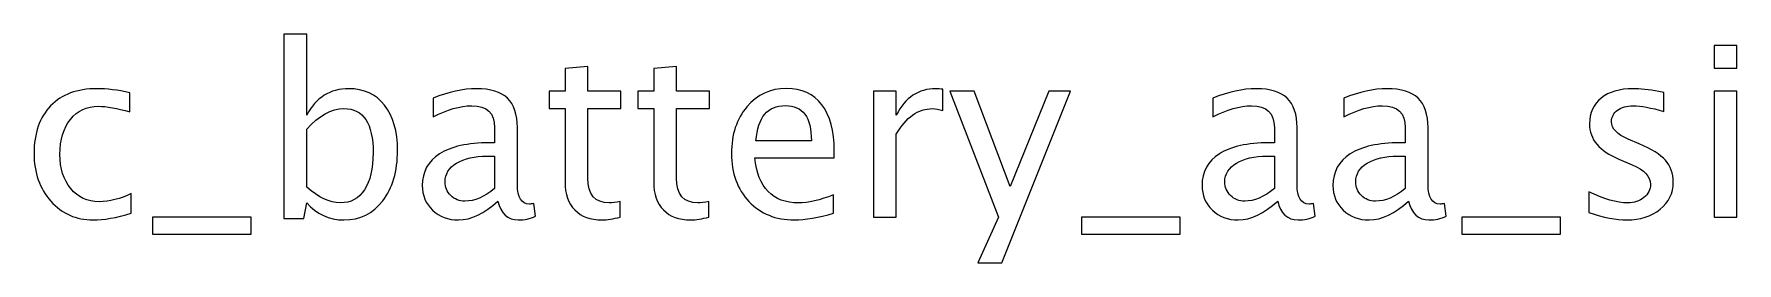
# Model space of a CAD drawing. Header units: centimetres. Extents: x -32.7 to 32.7, y -29.5 to 43.7.
# Drawn here: x -22.8 to -13.67, y 5.43 to 6.65 of the extents above; entities that cross this region are included whole.
import ezdxf

# ---------------------------------------------------------------- set-up
doc = ezdxf.new("R2010")
doc.units = ezdxf.units.CM
doc.header["$MEASUREMENT"] = 0
doc.layers.add('Layer 1', color=7, linetype='Continuous')

msp = doc.modelspace()

# ---------------------------------------------------------------- linework, layer by layer
at = {"layer": 'Layer 1'}
for points, knots in [([(-21.45686, 5.66282), (-21.45686, 5.66282), (-21.45686, 6.64961), (-21.45686, 6.64961), (-21.45686, 6.64961), (-21.45686, 6.64961), (-21.33494, 6.64961), (-21.33494, 6.64961), (-21.33494, 6.64961), (-21.33494, 6.64961), (-21.33494, 6.21633), (-21.33494, 6.21633), (-21.33494, 6.21633), (-21.28499, 6.31052), (-21.20984, 6.35751), (-21.10973, 6.35751), (-21.10973, 6.35751), (-21.02866, 6.35751), (-20.96495, 6.32809), (-20.91838, 6.26903), (-20.91838, 6.26903), (-20.87181, 6.20998), (-20.84853, 6.12933), (-20.84853, 6.0271), (-20.84853, 6.0271), (-20.84853, 5.91576), (-20.87499, 5.8258), (-20.92769, 5.75765), (-20.92769, 5.75765), (-20.9804, 5.68928), (-21.04982, 5.6552), (-21.13576, 5.6552), (-21.13576, 5.6552), (-21.21556, 5.6552), (-21.28202, 5.68568), (-21.33494, 5.74685), (-21.33494, 5.74685), (-21.33494, 5.74685), (-21.34976, 5.66282), (-21.34976, 5.66282), (-21.34976, 5.66282), (-21.34976, 5.66282), (-21.45686, 5.66282), (-21.45686, 5.66282)], [0, 0, 0, 0, 0.0833333, 0.0833333, 0.0833333, 0.0833333, 0.1666667, 0.1666667, 0.1666667, 0.1666667, 0.25, 0.25, 0.25, 0.25, 0.3333333, 0.3333333, 0.3333333, 0.3333333, 0.4166667, 0.4166667, 0.4166667, 0.4166667, 0.5, 0.5, 0.5, 0.5, 0.5833333, 0.5833333, 0.5833333, 0.5833333, 0.6666667, 0.6666667, 0.6666667, 0.6666667, 0.75, 0.75, 0.75, 0.75, 0.8333333, 0.8333333, 0.8333333, 0.8333333, 1, 1, 1, 1]), ([(-13.79559, 6.46673), (-13.79559, 6.46673), (-13.79559, 6.58865), (-13.79559, 6.58865), (-13.79559, 6.58865), (-13.79559, 6.58865), (-13.67367, 6.58865), (-13.67367, 6.58865), (-13.67367, 6.58865), (-13.67367, 6.58865), (-13.67367, 6.46673), (-13.67367, 6.46673), (-13.67367, 6.46673), (-13.67367, 6.46673), (-13.79559, 6.46673), (-13.79559, 6.46673)], [0, 0, 0, 0, 0.2, 0.2, 0.2, 0.2, 0.4, 0.4, 0.4, 0.4, 0.6, 0.6, 0.6, 0.6, 1, 1, 1, 1]), ([(-19.65537, 5.67065), (-19.69305, 5.66028), (-19.72585, 5.6552), (-19.75358, 5.6552), (-19.75358, 5.6552), (-19.81581, 5.6552), (-19.86428, 5.67298), (-19.899, 5.70854), (-19.899, 5.70854), (-19.93392, 5.7441), (-19.95128, 5.79342), (-19.95128, 5.85671), (-19.95128, 5.85671), (-19.95128, 5.85671), (-19.95128, 6.2521), (-19.95128, 6.2521), (-19.95128, 6.2521), (-19.95128, 6.2521), (-20.03552, 6.2521), (-20.03552, 6.2521), (-20.03552, 6.2521), (-20.03552, 6.2521), (-20.03552, 6.34354), (-20.03552, 6.34354), (-20.03552, 6.34354), (-20.03552, 6.34354), (-19.95128, 6.34354), (-19.95128, 6.34354), (-19.95128, 6.34354), (-19.95128, 6.34354), (-19.95128, 6.46525), (-19.95128, 6.46525), (-19.95128, 6.46525), (-19.95128, 6.46525), (-19.82936, 6.47689), (-19.82936, 6.47689), (-19.82936, 6.47689), (-19.82936, 6.47689), (-19.82936, 6.34354), (-19.82936, 6.34354), (-19.82936, 6.34354), (-19.82936, 6.34354), (-19.65283, 6.34354), (-19.65283, 6.34354), (-19.65283, 6.34354), (-19.65283, 6.34354), (-19.65283, 6.2521), (-19.65283, 6.2521), (-19.65283, 6.2521), (-19.65283, 6.2521), (-19.82936, 6.2521), (-19.82936, 6.2521), (-19.82936, 6.2521), (-19.82936, 6.2521), (-19.82936, 5.87872), (-19.82936, 5.87872), (-19.82936, 5.87872), (-19.82936, 5.79067), (-19.79105, 5.74664), (-19.71464, 5.74664), (-19.71464, 5.74664), (-19.69834, 5.74664), (-19.67865, 5.74939), (-19.65537, 5.75468), (-19.65537, 5.75468), (-19.65537, 5.75468), (-19.65537, 5.67065), (-19.65537, 5.67065)], [0, 0, 0, 0, 0.0555556, 0.0555556, 0.0555556, 0.0555556, 0.1111111, 0.1111111, 0.1111111, 0.1111111, 0.1666667, 0.1666667, 0.1666667, 0.1666667, 0.2222222, 0.2222222, 0.2222222, 0.2222222, 0.2777778, 0.2777778, 0.2777778, 0.2777778, 0.3333333, 0.3333333, 0.3333333, 0.3333333, 0.3888889, 0.3888889, 0.3888889, 0.3888889, 0.4444444, 0.4444444, 0.4444444, 0.4444444, 0.5, 0.5, 0.5, 0.5, 0.5555556, 0.5555556, 0.5555556, 0.5555556, 0.6111111, 0.6111111, 0.6111111, 0.6111111, 0.6666667, 0.6666667, 0.6666667, 0.6666667, 0.7222222, 0.7222222, 0.7222222, 0.7222222, 0.7777778, 0.7777778, 0.7777778, 0.7777778, 0.8333333, 0.8333333, 0.8333333, 0.8333333, 0.8888889, 0.8888889, 0.8888889, 0.8888889, 1, 1, 1, 1]), ([(-19.18039, 5.67065), (-19.21807, 5.66028), (-19.25087, 5.6552), (-19.2786, 5.6552), (-19.2786, 5.6552), (-19.34083, 5.6552), (-19.3893, 5.67298), (-19.42402, 5.70854), (-19.42402, 5.70854), (-19.45894, 5.7441), (-19.4763, 5.79342), (-19.4763, 5.85671), (-19.4763, 5.85671), (-19.4763, 5.85671), (-19.4763, 6.2521), (-19.4763, 6.2521), (-19.4763, 6.2521), (-19.4763, 6.2521), (-19.56054, 6.2521), (-19.56054, 6.2521), (-19.56054, 6.2521), (-19.56054, 6.2521), (-19.56054, 6.34354), (-19.56054, 6.34354), (-19.56054, 6.34354), (-19.56054, 6.34354), (-19.4763, 6.34354), (-19.4763, 6.34354), (-19.4763, 6.34354), (-19.4763, 6.34354), (-19.4763, 6.46525), (-19.4763, 6.46525), (-19.4763, 6.46525), (-19.4763, 6.46525), (-19.35438, 6.47689), (-19.35438, 6.47689), (-19.35438, 6.47689), (-19.35438, 6.47689), (-19.35438, 6.34354), (-19.35438, 6.34354), (-19.35438, 6.34354), (-19.35438, 6.34354), (-19.17785, 6.34354), (-19.17785, 6.34354), (-19.17785, 6.34354), (-19.17785, 6.34354), (-19.17785, 6.2521), (-19.17785, 6.2521), (-19.17785, 6.2521), (-19.17785, 6.2521), (-19.35438, 6.2521), (-19.35438, 6.2521), (-19.35438, 6.2521), (-19.35438, 6.2521), (-19.35438, 5.87872), (-19.35438, 5.87872), (-19.35438, 5.87872), (-19.35438, 5.79067), (-19.31607, 5.74664), (-19.23966, 5.74664), (-19.23966, 5.74664), (-19.22336, 5.74664), (-19.20367, 5.74939), (-19.18039, 5.75468), (-19.18039, 5.75468), (-19.18039, 5.75468), (-19.18039, 5.67065), (-19.18039, 5.67065)], [0, 0, 0, 0, 0.0555556, 0.0555556, 0.0555556, 0.0555556, 0.1111111, 0.1111111, 0.1111111, 0.1111111, 0.1666667, 0.1666667, 0.1666667, 0.1666667, 0.2222222, 0.2222222, 0.2222222, 0.2222222, 0.2777778, 0.2777778, 0.2777778, 0.2777778, 0.3333333, 0.3333333, 0.3333333, 0.3333333, 0.3888889, 0.3888889, 0.3888889, 0.3888889, 0.4444444, 0.4444444, 0.4444444, 0.4444444, 0.5, 0.5, 0.5, 0.5, 0.5555556, 0.5555556, 0.5555556, 0.5555556, 0.6111111, 0.6111111, 0.6111111, 0.6111111, 0.6666667, 0.6666667, 0.6666667, 0.6666667, 0.7222222, 0.7222222, 0.7222222, 0.7222222, 0.7777778, 0.7777778, 0.7777778, 0.7777778, 0.8333333, 0.8333333, 0.8333333, 0.8333333, 0.8888889, 0.8888889, 0.8888889, 0.8888889, 1, 1, 1, 1]), ([(-22.27495, 5.69076), (-22.3539, 5.66705), (-22.42206, 5.6552), (-22.47942, 5.6552), (-22.47942, 5.6552), (-22.57044, 5.6552), (-22.64579, 5.68886), (-22.70569, 5.75595), (-22.70569, 5.75595), (-22.76559, 5.82326), (-22.79565, 5.90814), (-22.79565, 6.01038), (-22.79565, 6.01038), (-22.79565, 6.1196), (-22.76602, 6.2049), (-22.70675, 6.26586), (-22.70675, 6.26586), (-22.64748, 6.32703), (-22.56472, 6.35751), (-22.45846, 6.35751), (-22.45846, 6.35751), (-22.40618, 6.35751), (-22.34734, 6.35031), (-22.28257, 6.33592), (-22.28257, 6.33592), (-22.28257, 6.33592), (-22.28257, 6.23305), (-22.28257, 6.23305), (-22.28257, 6.23305), (-22.35136, 6.25337), (-22.40745, 6.26353), (-22.45063, 6.26353), (-22.45063, 6.26353), (-22.51329, 6.26353), (-22.56345, 6.24004), (-22.60092, 6.19326), (-22.60092, 6.19326), (-22.63838, 6.14648), (-22.65722, 6.08404), (-22.65722, 6.00614), (-22.65722, 6.00614), (-22.65722, 5.93058), (-22.63775, 5.86962), (-22.59901, 5.82284), (-22.59901, 5.82284), (-22.56028, 5.77627), (-22.50969, 5.75299), (-22.44682, 5.75299), (-22.44682, 5.75299), (-22.39115, 5.75299), (-22.334, 5.76738), (-22.27495, 5.79617), (-22.27495, 5.79617), (-22.27495, 5.79617), (-22.27495, 5.69076), (-22.27495, 5.69076)], [0, 0, 0, 0, 0.0666667, 0.0666667, 0.0666667, 0.0666667, 0.1333333, 0.1333333, 0.1333333, 0.1333333, 0.2, 0.2, 0.2, 0.2, 0.2666667, 0.2666667, 0.2666667, 0.2666667, 0.3333333, 0.3333333, 0.3333333, 0.3333333, 0.4, 0.4, 0.4, 0.4, 0.4666667, 0.4666667, 0.4666667, 0.4666667, 0.5333333, 0.5333333, 0.5333333, 0.5333333, 0.6, 0.6, 0.6, 0.6, 0.6666667, 0.6666667, 0.6666667, 0.6666667, 0.7333333, 0.7333333, 0.7333333, 0.7333333, 0.8, 0.8, 0.8, 0.8, 0.8666667, 0.8666667, 0.8666667, 0.8666667, 1, 1, 1, 1]), ([(-20.31069, 5.75617), (-20.38392, 5.68886), (-20.45441, 5.6552), (-20.52214, 5.6552), (-20.52214, 5.6552), (-20.57781, 5.6552), (-20.62417, 5.67256), (-20.66078, 5.70748), (-20.66078, 5.70748), (-20.69761, 5.74241), (-20.71603, 5.78643), (-20.71603, 5.83956), (-20.71603, 5.83956), (-20.71603, 5.91301), (-20.68513, 5.96953), (-20.62332, 6.0089), (-20.62332, 6.0089), (-20.56151, 6.04827), (-20.47282, 6.06795), (-20.35725, 6.06795), (-20.35725, 6.06795), (-20.35725, 6.06795), (-20.32868, 6.06795), (-20.32868, 6.06795), (-20.32868, 6.06795), (-20.32868, 6.06795), (-20.32868, 6.14902), (-20.32868, 6.14902), (-20.32868, 6.14902), (-20.32868, 6.22712), (-20.36932, 6.26607), (-20.45081, 6.26607), (-20.45081, 6.26607), (-20.51389, 6.26607), (-20.58289, 6.24617), (-20.65761, 6.20638), (-20.65761, 6.20638), (-20.65761, 6.20638), (-20.65761, 6.30671), (-20.65761, 6.30671), (-20.65761, 6.30671), (-20.57548, 6.34058), (-20.49801, 6.35751), (-20.42541, 6.35751), (-20.42541, 6.35751), (-20.35069, 6.35751), (-20.29545, 6.34058), (-20.2601, 6.3065), (-20.2601, 6.3065), (-20.22454, 6.27242), (-20.20676, 6.21993), (-20.20676, 6.14902), (-20.20676, 6.14902), (-20.20676, 6.14902), (-20.20676, 5.84485), (-20.20676, 5.84485), (-20.20676, 5.84485), (-20.20676, 5.77522), (-20.18538, 5.74029), (-20.14241, 5.74029), (-20.14241, 5.74029), (-20.13712, 5.74029), (-20.12929, 5.74114), (-20.11892, 5.74283), (-20.11892, 5.74283), (-20.11892, 5.74283), (-20.11024, 5.6751), (-20.11024, 5.6751), (-20.11024, 5.6751), (-20.13797, 5.66176), (-20.16845, 5.6552), (-20.20189, 5.6552), (-20.20189, 5.6552), (-20.25883, 5.6552), (-20.29502, 5.68886), (-20.31069, 5.75617)], [0, 0, 0, 0, 0.05, 0.05, 0.05, 0.05, 0.1, 0.1, 0.1, 0.1, 0.15, 0.15, 0.15, 0.15, 0.2, 0.2, 0.2, 0.2, 0.25, 0.25, 0.25, 0.25, 0.3, 0.3, 0.3, 0.3, 0.35, 0.35, 0.35, 0.35, 0.4, 0.4, 0.4, 0.4, 0.45, 0.45, 0.45, 0.45, 0.5, 0.5, 0.5, 0.5, 0.55, 0.55, 0.55, 0.55, 0.6, 0.6, 0.6, 0.6, 0.65, 0.65, 0.65, 0.65, 0.7, 0.7, 0.7, 0.7, 0.75, 0.75, 0.75, 0.75, 0.8, 0.8, 0.8, 0.8, 0.85, 0.85, 0.85, 0.85, 0.9, 0.9, 0.9, 0.9, 1, 1, 1, 1]), ([(-18.51237, 5.69203), (-18.59428, 5.66748), (-18.66435, 5.6552), (-18.72277, 5.6552), (-18.72277, 5.6552), (-18.82246, 5.6552), (-18.90353, 5.68822), (-18.96597, 5.75405), (-18.96597, 5.75405), (-19.02841, 5.81988), (-19.05974, 5.90518), (-19.05974, 6.01017), (-19.05974, 6.01017), (-19.05974, 6.11198), (-19.03222, 6.19559), (-18.97698, 6.26099), (-18.97698, 6.26099), (-18.92173, 6.32618), (-18.85104, 6.35878), (-18.76489, 6.35878), (-18.76489, 6.35878), (-18.6834, 6.35878), (-18.62032, 6.32978), (-18.57587, 6.27179), (-18.57587, 6.27179), (-18.53142, 6.21379), (-18.50919, 6.13166), (-18.50919, 6.02519), (-18.50919, 6.02519), (-18.50919, 6.02519), (-18.50983, 5.98794), (-18.50983, 5.98794), (-18.50983, 5.98794), (-18.50983, 5.98794), (-18.93528, 5.98794), (-18.93528, 5.98794), (-18.93528, 5.98794), (-18.9175, 5.82707), (-18.83897, 5.74664), (-18.69991, 5.74664), (-18.69991, 5.74664), (-18.64889, 5.74664), (-18.58645, 5.76103), (-18.51237, 5.78982), (-18.51237, 5.78982), (-18.51237, 5.78982), (-18.51237, 5.69203), (-18.51237, 5.69203)], [0, 0, 0, 0, 0.0769231, 0.0769231, 0.0769231, 0.0769231, 0.1538462, 0.1538462, 0.1538462, 0.1538462, 0.2307692, 0.2307692, 0.2307692, 0.2307692, 0.3076923, 0.3076923, 0.3076923, 0.3076923, 0.3846154, 0.3846154, 0.3846154, 0.3846154, 0.4615385, 0.4615385, 0.4615385, 0.4615385, 0.5384615, 0.5384615, 0.5384615, 0.5384615, 0.6153846, 0.6153846, 0.6153846, 0.6153846, 0.6923077, 0.6923077, 0.6923077, 0.6923077, 0.7692308, 0.7692308, 0.7692308, 0.7692308, 0.8461538, 0.8461538, 0.8461538, 0.8461538, 1, 1, 1, 1]), ([(-18.2988, 5.67044), (-18.2988, 5.67044), (-18.2988, 6.34354), (-18.2988, 6.34354), (-18.2988, 6.34354), (-18.2988, 6.34354), (-18.17688, 6.34354), (-18.17688, 6.34354), (-18.17688, 6.34354), (-18.17688, 6.34354), (-18.17688, 6.21633), (-18.17688, 6.21633), (-18.17688, 6.21633), (-18.12841, 6.31052), (-18.05813, 6.35751), (-17.96585, 6.35751), (-17.96585, 6.35751), (-17.95336, 6.35751), (-17.94024, 6.35645), (-17.92669, 6.35434), (-17.92669, 6.35434), (-17.92669, 6.35434), (-17.92669, 6.24025), (-17.92669, 6.24025), (-17.92669, 6.24025), (-17.94786, 6.24723), (-17.96648, 6.25083), (-17.98257, 6.25083), (-17.98257, 6.25083), (-18.06004, 6.25083), (-18.12481, 6.20511), (-18.17688, 6.11346), (-18.17688, 6.11346), (-18.17688, 6.11346), (-18.17688, 5.67044), (-18.17688, 5.67044), (-18.17688, 5.67044), (-18.17688, 5.67044), (-18.2988, 5.67044), (-18.2988, 5.67044)], [0, 0, 0, 0, 0.0909091, 0.0909091, 0.0909091, 0.0909091, 0.1818182, 0.1818182, 0.1818182, 0.1818182, 0.2727273, 0.2727273, 0.2727273, 0.2727273, 0.3636364, 0.3636364, 0.3636364, 0.3636364, 0.4545455, 0.4545455, 0.4545455, 0.4545455, 0.5454545, 0.5454545, 0.5454545, 0.5454545, 0.6363636, 0.6363636, 0.6363636, 0.6363636, 0.7272727, 0.7272727, 0.7272727, 0.7272727, 0.8181818, 0.8181818, 0.8181818, 0.8181818, 1, 1, 1, 1]), ([(-17.73937, 5.42533), (-17.73937, 5.42533), (-17.63015, 5.66959), (-17.63015, 5.66959), (-17.63015, 5.66959), (-17.63015, 5.66959), (-17.89092, 6.34354), (-17.89092, 6.34354), (-17.89092, 6.34354), (-17.89092, 6.34354), (-17.76011, 6.34354), (-17.76011, 6.34354), (-17.76011, 6.34354), (-17.76011, 6.34354), (-17.56622, 5.83385), (-17.56622, 5.83385), (-17.56622, 5.83385), (-17.56622, 5.83385), (-17.35942, 6.34354), (-17.35942, 6.34354), (-17.35942, 6.34354), (-17.35942, 6.34354), (-17.24449, 6.34354), (-17.24449, 6.34354), (-17.24449, 6.34354), (-17.24449, 6.34354), (-17.61237, 5.42533), (-17.61237, 5.42533), (-17.61237, 5.42533), (-17.61237, 5.42533), (-17.73937, 5.42533), (-17.73937, 5.42533)], [0, 0, 0, 0, 0.1111111, 0.1111111, 0.1111111, 0.1111111, 0.2222222, 0.2222222, 0.2222222, 0.2222222, 0.3333333, 0.3333333, 0.3333333, 0.3333333, 0.4444444, 0.4444444, 0.4444444, 0.4444444, 0.5555556, 0.5555556, 0.5555556, 0.5555556, 0.6666667, 0.6666667, 0.6666667, 0.6666667, 0.7777778, 0.7777778, 0.7777778, 0.7777778, 1, 1, 1, 1]), ([(-16.13366, 5.75617), (-16.20689, 5.68886), (-16.27738, 5.6552), (-16.34511, 5.6552), (-16.34511, 5.6552), (-16.40078, 5.6552), (-16.44714, 5.67256), (-16.48375, 5.70748), (-16.48375, 5.70748), (-16.52058, 5.74241), (-16.539, 5.78643), (-16.539, 5.83956), (-16.539, 5.83956), (-16.539, 5.91301), (-16.5081, 5.96953), (-16.44629, 6.0089), (-16.44629, 6.0089), (-16.38448, 6.04827), (-16.29579, 6.06795), (-16.18022, 6.06795), (-16.18022, 6.06795), (-16.18022, 6.06795), (-16.15165, 6.06795), (-16.15165, 6.06795), (-16.15165, 6.06795), (-16.15165, 6.06795), (-16.15165, 6.14902), (-16.15165, 6.14902), (-16.15165, 6.14902), (-16.15165, 6.22712), (-16.19229, 6.26607), (-16.27378, 6.26607), (-16.27378, 6.26607), (-16.33686, 6.26607), (-16.40586, 6.24617), (-16.48058, 6.20638), (-16.48058, 6.20638), (-16.48058, 6.20638), (-16.48058, 6.30671), (-16.48058, 6.30671), (-16.48058, 6.30671), (-16.39845, 6.34058), (-16.32098, 6.35751), (-16.24838, 6.35751), (-16.24838, 6.35751), (-16.17366, 6.35751), (-16.11842, 6.34058), (-16.08307, 6.3065), (-16.08307, 6.3065), (-16.04751, 6.27242), (-16.02973, 6.21993), (-16.02973, 6.14902), (-16.02973, 6.14902), (-16.02973, 6.14902), (-16.02973, 5.84485), (-16.02973, 5.84485), (-16.02973, 5.84485), (-16.02973, 5.77522), (-16.00835, 5.74029), (-15.96538, 5.74029), (-15.96538, 5.74029), (-15.96009, 5.74029), (-15.95226, 5.74114), (-15.94189, 5.74283), (-15.94189, 5.74283), (-15.94189, 5.74283), (-15.93321, 5.6751), (-15.93321, 5.6751), (-15.93321, 5.6751), (-15.96094, 5.66176), (-15.99142, 5.6552), (-16.02486, 5.6552), (-16.02486, 5.6552), (-16.0818, 5.6552), (-16.11799, 5.68886), (-16.13366, 5.75617)], [0, 0, 0, 0, 0.05, 0.05, 0.05, 0.05, 0.1, 0.1, 0.1, 0.1, 0.15, 0.15, 0.15, 0.15, 0.2, 0.2, 0.2, 0.2, 0.25, 0.25, 0.25, 0.25, 0.3, 0.3, 0.3, 0.3, 0.35, 0.35, 0.35, 0.35, 0.4, 0.4, 0.4, 0.4, 0.45, 0.45, 0.45, 0.45, 0.5, 0.5, 0.5, 0.5, 0.55, 0.55, 0.55, 0.55, 0.6, 0.6, 0.6, 0.6, 0.65, 0.65, 0.65, 0.65, 0.7, 0.7, 0.7, 0.7, 0.75, 0.75, 0.75, 0.75, 0.8, 0.8, 0.8, 0.8, 0.85, 0.85, 0.85, 0.85, 0.9, 0.9, 0.9, 0.9, 1, 1, 1, 1]), ([(-15.43241, 5.75617), (-15.50564, 5.68886), (-15.57613, 5.6552), (-15.64386, 5.6552), (-15.64386, 5.6552), (-15.69953, 5.6552), (-15.74589, 5.67256), (-15.7825, 5.70748), (-15.7825, 5.70748), (-15.81933, 5.74241), (-15.83775, 5.78643), (-15.83775, 5.83956), (-15.83775, 5.83956), (-15.83775, 5.91301), (-15.80685, 5.96953), (-15.74504, 6.0089), (-15.74504, 6.0089), (-15.68323, 6.04827), (-15.59454, 6.06795), (-15.47897, 6.06795), (-15.47897, 6.06795), (-15.47897, 6.06795), (-15.4504, 6.06795), (-15.4504, 6.06795), (-15.4504, 6.06795), (-15.4504, 6.06795), (-15.4504, 6.14902), (-15.4504, 6.14902), (-15.4504, 6.14902), (-15.4504, 6.22712), (-15.49104, 6.26607), (-15.57253, 6.26607), (-15.57253, 6.26607), (-15.63561, 6.26607), (-15.70461, 6.24617), (-15.77933, 6.20638), (-15.77933, 6.20638), (-15.77933, 6.20638), (-15.77933, 6.30671), (-15.77933, 6.30671), (-15.77933, 6.30671), (-15.6972, 6.34058), (-15.61973, 6.35751), (-15.54713, 6.35751), (-15.54713, 6.35751), (-15.47241, 6.35751), (-15.41717, 6.34058), (-15.38182, 6.3065), (-15.38182, 6.3065), (-15.34626, 6.27242), (-15.32848, 6.21993), (-15.32848, 6.14902), (-15.32848, 6.14902), (-15.32848, 6.14902), (-15.32848, 5.84485), (-15.32848, 5.84485), (-15.32848, 5.84485), (-15.32848, 5.77522), (-15.3071, 5.74029), (-15.26413, 5.74029), (-15.26413, 5.74029), (-15.25884, 5.74029), (-15.25101, 5.74114), (-15.24064, 5.74283), (-15.24064, 5.74283), (-15.24064, 5.74283), (-15.23196, 5.6751), (-15.23196, 5.6751), (-15.23196, 5.6751), (-15.25969, 5.66176), (-15.29017, 5.6552), (-15.32361, 5.6552), (-15.32361, 5.6552), (-15.38055, 5.6552), (-15.41674, 5.68886), (-15.43241, 5.75617)], [0, 0, 0, 0, 0.05, 0.05, 0.05, 0.05, 0.1, 0.1, 0.1, 0.1, 0.15, 0.15, 0.15, 0.15, 0.2, 0.2, 0.2, 0.2, 0.25, 0.25, 0.25, 0.25, 0.3, 0.3, 0.3, 0.3, 0.35, 0.35, 0.35, 0.35, 0.4, 0.4, 0.4, 0.4, 0.45, 0.45, 0.45, 0.45, 0.5, 0.5, 0.5, 0.5, 0.55, 0.55, 0.55, 0.55, 0.6, 0.6, 0.6, 0.6, 0.65, 0.65, 0.65, 0.65, 0.7, 0.7, 0.7, 0.7, 0.75, 0.75, 0.75, 0.75, 0.8, 0.8, 0.8, 0.8, 0.85, 0.85, 0.85, 0.85, 0.9, 0.9, 0.9, 0.9, 1, 1, 1, 1]), ([(-14.46721, 5.69457), (-14.46721, 5.69457), (-14.46721, 5.80633), (-14.46721, 5.80633), (-14.46721, 5.80633), (-14.38741, 5.76654), (-14.3182, 5.74664), (-14.25914, 5.74664), (-14.25914, 5.74664), (-14.224, 5.74664), (-14.19479, 5.75617), (-14.17172, 5.77522), (-14.17172, 5.77522), (-14.14865, 5.79405), (-14.13701, 5.81776), (-14.13701, 5.84634), (-14.13701, 5.84634), (-14.13701, 5.88803), (-14.16939, 5.92254), (-14.23416, 5.94984), (-14.23416, 5.94984), (-14.23416, 5.94984), (-14.3055, 5.98011), (-14.3055, 5.98011), (-14.3055, 5.98011), (-14.41069, 6.02371), (-14.4634, 6.08679), (-14.4634, 6.1687), (-14.4634, 6.1687), (-14.4634, 6.22734), (-14.44266, 6.27348), (-14.40117, 6.30713), (-14.40117, 6.30713), (-14.35968, 6.34079), (-14.30274, 6.35751), (-14.23057, 6.35751), (-14.23057, 6.35751), (-14.1931, 6.35751), (-14.14653, 6.35243), (-14.09129, 6.34206), (-14.09129, 6.34206), (-14.09129, 6.34206), (-14.06589, 6.33719), (-14.06589, 6.33719), (-14.06589, 6.33719), (-14.06589, 6.33719), (-14.06589, 6.23559), (-14.06589, 6.23559), (-14.06589, 6.23559), (-14.13383, 6.25591), (-14.18802, 6.26607), (-14.22845, 6.26607), (-14.22845, 6.26607), (-14.26401, 6.26607), (-14.29216, 6.25824), (-14.31354, 6.24279), (-14.31354, 6.24279), (-14.33471, 6.22734), (-14.34529, 6.20659), (-14.34529, 6.18056), (-14.34529, 6.18056), (-14.34529, 6.14394), (-14.31566, 6.11282), (-14.25618, 6.08764), (-14.25618, 6.08764), (-14.25618, 6.08764), (-14.19755, 6.06287), (-14.19755, 6.06287), (-14.19755, 6.06287), (-14.13108, 6.03493), (-14.08409, 6.0053), (-14.05658, 5.97418), (-14.05658, 5.97418), (-14.02885, 5.94307), (-14.01509, 5.90412), (-14.01509, 5.85755), (-14.01509, 5.85755), (-14.01509, 5.7985), (-14.03837, 5.75003), (-14.08515, 5.71214), (-14.08515, 5.71214), (-14.13172, 5.67425), (-14.19141, 5.6552), (-14.26401, 5.6552), (-14.26401, 5.6552), (-14.31989, 5.6552), (-14.38741, 5.66832), (-14.46721, 5.69457)], [0, 0, 0, 0, 0.0434783, 0.0434783, 0.0434783, 0.0434783, 0.0869565, 0.0869565, 0.0869565, 0.0869565, 0.1304348, 0.1304348, 0.1304348, 0.1304348, 0.173913, 0.173913, 0.173913, 0.173913, 0.2173913, 0.2173913, 0.2173913, 0.2173913, 0.2608696, 0.2608696, 0.2608696, 0.2608696, 0.3043478, 0.3043478, 0.3043478, 0.3043478, 0.3478261, 0.3478261, 0.3478261, 0.3478261, 0.3913043, 0.3913043, 0.3913043, 0.3913043, 0.4347826, 0.4347826, 0.4347826, 0.4347826, 0.4782609, 0.4782609, 0.4782609, 0.4782609, 0.5217391, 0.5217391, 0.5217391, 0.5217391, 0.5652174, 0.5652174, 0.5652174, 0.5652174, 0.6086957, 0.6086957, 0.6086957, 0.6086957, 0.6521739, 0.6521739, 0.6521739, 0.6521739, 0.6956522, 0.6956522, 0.6956522, 0.6956522, 0.7391304, 0.7391304, 0.7391304, 0.7391304, 0.7826087, 0.7826087, 0.7826087, 0.7826087, 0.826087, 0.826087, 0.826087, 0.826087, 0.8695652, 0.8695652, 0.8695652, 0.8695652, 0.9130435, 0.9130435, 0.9130435, 0.9130435, 1, 1, 1, 1]), ([(-13.79559, 5.67044), (-13.79559, 5.67044), (-13.79559, 6.34354), (-13.79559, 6.34354), (-13.79559, 6.34354), (-13.79559, 6.34354), (-13.67367, 6.34354), (-13.67367, 6.34354), (-13.67367, 6.34354), (-13.67367, 6.34354), (-13.67367, 5.67044), (-13.67367, 5.67044), (-13.67367, 5.67044), (-13.67367, 5.67044), (-13.79559, 5.67044), (-13.79559, 5.67044)], [0, 0, 0, 0, 0.2, 0.2, 0.2, 0.2, 0.4, 0.4, 0.4, 0.4, 0.6, 0.6, 0.6, 0.6, 1, 1, 1, 1]), ([(-21.33494, 5.83088), (-21.27207, 5.77479), (-21.21217, 5.74664), (-21.15523, 5.74664), (-21.15523, 5.74664), (-21.09914, 5.74664), (-21.05575, 5.77014), (-21.02527, 5.81691), (-21.02527, 5.81691), (-20.99458, 5.86369), (-20.97934, 5.92952), (-20.97934, 6.01461), (-20.97934, 6.01461), (-20.97934, 6.17209), (-21.03141, 6.25083), (-21.13555, 6.25083), (-21.13555, 6.25083), (-21.20371, 6.25083), (-21.27017, 6.214), (-21.33494, 6.14013), (-21.33494, 6.14013), (-21.33494, 6.14013), (-21.33494, 5.83088), (-21.33494, 5.83088)], [0, 0, 0, 0, 0.1428571, 0.1428571, 0.1428571, 0.1428571, 0.2857143, 0.2857143, 0.2857143, 0.2857143, 0.4285714, 0.4285714, 0.4285714, 0.4285714, 0.5714286, 0.5714286, 0.5714286, 0.5714286, 0.7142857, 0.7142857, 0.7142857, 0.7142857, 1, 1, 1, 1]), ([(-18.92893, 6.07938), (-18.92893, 6.07938), (-18.63175, 6.07938), (-18.63175, 6.07938), (-18.63175, 6.07938), (-18.63175, 6.20469), (-18.67853, 6.26734), (-18.77187, 6.26734), (-18.77187, 6.26734), (-18.86585, 6.26734), (-18.91813, 6.20469), (-18.92893, 6.07938)], [0, 0, 0, 0, 0.25, 0.25, 0.25, 0.25, 0.5, 0.5, 0.5, 0.5, 1, 1, 1, 1]), ([(-20.32868, 5.82263), (-20.32868, 5.82263), (-20.32868, 5.99556), (-20.32868, 5.99556), (-20.32868, 5.99556), (-20.32868, 5.99556), (-20.36784, 5.99683), (-20.36784, 5.99683), (-20.36784, 5.99683), (-20.43557, 5.99683), (-20.49018, 5.98434), (-20.53188, 5.95937), (-20.53188, 5.95937), (-20.57337, 5.93418), (-20.59411, 5.90095), (-20.59411, 5.85946), (-20.59411, 5.85946), (-20.59411, 5.83046), (-20.58374, 5.80591), (-20.56321, 5.7858), (-20.56321, 5.7858), (-20.54246, 5.76569), (-20.51727, 5.75553), (-20.48743, 5.75553), (-20.48743, 5.75553), (-20.43663, 5.75553), (-20.38371, 5.77797), (-20.32868, 5.82263)], [0, 0, 0, 0, 0.125, 0.125, 0.125, 0.125, 0.25, 0.25, 0.25, 0.25, 0.375, 0.375, 0.375, 0.375, 0.5, 0.5, 0.5, 0.5, 0.625, 0.625, 0.625, 0.625, 0.75, 0.75, 0.75, 0.75, 1, 1, 1, 1]), ([(-16.15165, 5.82263), (-16.15165, 5.82263), (-16.15165, 5.99556), (-16.15165, 5.99556), (-16.15165, 5.99556), (-16.15165, 5.99556), (-16.19081, 5.99683), (-16.19081, 5.99683), (-16.19081, 5.99683), (-16.25854, 5.99683), (-16.31315, 5.98434), (-16.35485, 5.95937), (-16.35485, 5.95937), (-16.39634, 5.93418), (-16.41708, 5.90095), (-16.41708, 5.85946), (-16.41708, 5.85946), (-16.41708, 5.83046), (-16.40671, 5.80591), (-16.38618, 5.7858), (-16.38618, 5.7858), (-16.36543, 5.76569), (-16.34024, 5.75553), (-16.3104, 5.75553), (-16.3104, 5.75553), (-16.2596, 5.75553), (-16.20668, 5.77797), (-16.15165, 5.82263)], [0, 0, 0, 0, 0.125, 0.125, 0.125, 0.125, 0.25, 0.25, 0.25, 0.25, 0.375, 0.375, 0.375, 0.375, 0.5, 0.5, 0.5, 0.5, 0.625, 0.625, 0.625, 0.625, 0.75, 0.75, 0.75, 0.75, 1, 1, 1, 1]), ([(-15.4504, 5.82263), (-15.4504, 5.82263), (-15.4504, 5.99556), (-15.4504, 5.99556), (-15.4504, 5.99556), (-15.4504, 5.99556), (-15.48956, 5.99683), (-15.48956, 5.99683), (-15.48956, 5.99683), (-15.55729, 5.99683), (-15.6119, 5.98434), (-15.6536, 5.95937), (-15.6536, 5.95937), (-15.69509, 5.93418), (-15.71583, 5.90095), (-15.71583, 5.85946), (-15.71583, 5.85946), (-15.71583, 5.83046), (-15.70546, 5.80591), (-15.68493, 5.7858), (-15.68493, 5.7858), (-15.66418, 5.76569), (-15.63899, 5.75553), (-15.60915, 5.75553), (-15.60915, 5.75553), (-15.55835, 5.75553), (-15.50543, 5.77797), (-15.4504, 5.82263)], [0, 0, 0, 0, 0.125, 0.125, 0.125, 0.125, 0.25, 0.25, 0.25, 0.25, 0.375, 0.375, 0.375, 0.375, 0.5, 0.5, 0.5, 0.5, 0.625, 0.625, 0.625, 0.625, 0.75, 0.75, 0.75, 0.75, 1, 1, 1, 1]), ([(-22.16044, 5.579), (-22.16044, 5.579), (-22.16044, 5.67044), (-22.16044, 5.67044), (-22.16044, 5.67044), (-22.16044, 5.67044), (-21.63212, 5.67044), (-21.63212, 5.67044), (-21.63212, 5.67044), (-21.63212, 5.67044), (-21.63212, 5.579), (-21.63212, 5.579), (-21.63212, 5.579), (-21.63212, 5.579), (-22.16044, 5.579), (-22.16044, 5.579)], [0, 0, 0, 0, 0.2, 0.2, 0.2, 0.2, 0.4, 0.4, 0.4, 0.4, 0.6, 0.6, 0.6, 0.6, 1, 1, 1, 1]), ([(-17.18416, 5.579), (-17.18416, 5.579), (-17.18416, 5.67044), (-17.18416, 5.67044), (-17.18416, 5.67044), (-17.18416, 5.67044), (-16.65584, 5.67044), (-16.65584, 5.67044), (-16.65584, 5.67044), (-16.65584, 5.67044), (-16.65584, 5.579), (-16.65584, 5.579), (-16.65584, 5.579), (-16.65584, 5.579), (-17.18416, 5.579), (-17.18416, 5.579)], [0, 0, 0, 0, 0.2, 0.2, 0.2, 0.2, 0.4, 0.4, 0.4, 0.4, 0.6, 0.6, 0.6, 0.6, 1, 1, 1, 1]), ([(-15.14666, 5.579), (-15.14666, 5.579), (-15.14666, 5.67044), (-15.14666, 5.67044), (-15.14666, 5.67044), (-15.14666, 5.67044), (-14.61834, 5.67044), (-14.61834, 5.67044), (-14.61834, 5.67044), (-14.61834, 5.67044), (-14.61834, 5.579), (-14.61834, 5.579), (-14.61834, 5.579), (-14.61834, 5.579), (-15.14666, 5.579), (-15.14666, 5.579)], [0, 0, 0, 0, 0.2, 0.2, 0.2, 0.2, 0.4, 0.4, 0.4, 0.4, 0.6, 0.6, 0.6, 0.6, 1, 1, 1, 1])]:
    msp.add_open_spline(points, degree=3, knots=knots, dxfattribs=at)

doc.saveas('drawing.dxf')
